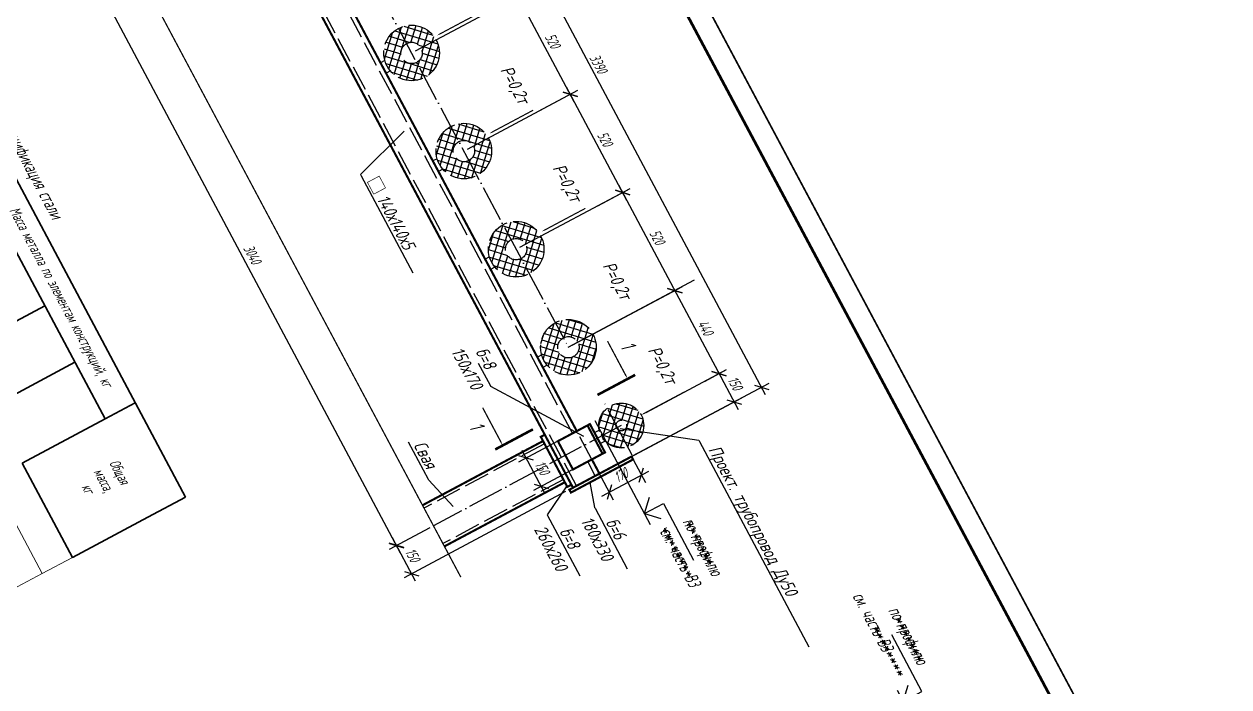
# Model space of a CAD drawing. Extents: x 5370511 to 5386565, y 1010429 to 1053793.
# Drawn here: x 5378601.8 to 5378883.5, y 1041952.3 to 1042107.3 of the extents above; entities that cross this region are included whole.
import ezdxf
from ezdxf import colors
from ezdxf.entities.mleader import LeaderData, LeaderLine
from ezdxf.enums import TextEntityAlignment as Align
from ezdxf.math import Vec2, Vec3

# ---------------------------------------------------------------- set-up
doc = ezdxf.new("R2010")
doc.units = 0
doc.header["$PDMODE"] = 32
doc.header["$PDSIZE"] = 0.3
doc.linetypes.add('ACAD_ISO02W100', pattern=[15, 12, -3])
doc.linetypes.add('ACAD_ISO04W100', pattern=[30, 24, -3, 0, -3])
doc.layers.get('0').update_dxf_attribs({"linetype": 'CONTINUOUS'})
doc.layers.get('DEFPOINTS').update_dxf_attribs({"linetype": 'CONTINUOUS'})
doc.layers.add('Разрезы', color=7, linetype='CONTINUOUS')
doc.layers.add('Строения', color=7, linetype='CONTINUOUS')
doc.styles.add('ГОСТ_НИПИ', font='gost_nipi.shx', dxfattribs={"oblique": 15})
doc.styles.add('ГОСТ_НИПИ_разм', font='gost_nipi.shx', dxfattribs={"width": 0.8, "oblique": 15, "height": 2.5})
doc.linetypes.add('земля', pattern='A,15,[35,ESKDSHAPES.SHX,S=1,R=0,X=0,Y=0],0.1', length=15.1)
doc.linetypes.add('Сварка1', pattern='A,2,[34,ESKDSHAPES.SHX,S=2,R=0,X=0,Y=0],0.1', length=2.1)
doc.linetypes.add('Сварка3', pattern='A,2,[33,ESKDSHAPES.SHX,S=2,R=0,X=0,Y=0],2', length=4)
doc.dimstyles.new('Лист М20', dxfattribs={"dimtxt": 2.5, "dimasz": 2.5, "dimexe": 2, "dimexo": 1, "dimgap": 1, "dimtad": 1, "dimdec": 0, "dimlfac": 20, "dimzin": 0, "dimdsep": 46, "dimtxsty": 'ГОСТ_НИПИ_разм', "dimblk": 'OBLIQUE', "dimcen": 0.09, "dimdle": 2, "dimaunit": 1, "dimadec": 0, "dimazin": 0, "dimtfac": 1, "dimtdec": 0, "dimtofl": 0, "dimtmove": 1, "dimatfit": 3, "dimldrblk": 'NONE', "dimfxl": 1, "dimtolj": 1, "dimtzin": 0, "dimarcsym": 0})

# ---------------------------------------------------------------- blocks, each defined once
blk = doc.blocks.new('*U427')
at = {"lineweight": 50, "const_width": 0.4}
blk.add_lwpolyline([(-420, 297), (0, 297), (0, 0), (-420, 0)], close=True, dxfattribs=at)
at = {"lineweight": 50}
blk.add_lwpolyline([(-400, 5), (-5, 5), (-5, 292), (-400, 292)], close=True, dxfattribs=at)
at = {"style": 'ГОСТ_НИПИ', "oblique": 15}
blk.add_attdef('СКВОЗНАЯ_НУМЕРАЦИЯ', text='', height=3, dxfattribs=at).set_placement((-10, 288.5), align=Align.MIDDLE_CENTER)
at = {"style": 'ГОСТ_НИПИ', "oblique": 15, "width": 0.8}
for tag, p in [('ДАТА_СОГЛ_1', (-406.75, 146)), ('ДАТА_СОГЛ_2', (-401.75, 146)), ('ФАМИЛИЯ_СОГЛ_1', (-406.75, 111)), ('ФАМИЛИЯ_СОГЛ_2', (-401.75, 111)), ('ХАРАКТЕР_РАБОТЫ_СОГЛ_1', (-406.75, 91)), ('ХАРАКТЕР_РАБОТЫ_СОГЛ_2', (-401.75, 91))]:
    blk.add_attdef(tag, p, '', height=3, rotation=90, dxfattribs=at)
at = {"style": 'ГОСТ_НИПИ', "oblique": 15}
for tag, width, p in [('ОБОЗНАЧЕНИЕ_ДОКУМЕНТА', 0.8, (-65, 55)), ('НАИМЕНОВАНИЕ_ПРОЕКТА', 0.8, (-65, 42.5)), ('НАИМЕНОВАНИЕ_ОБЪЕКТА', 0.8, (-90, 27.5)), ('СТАДИЯ', 0.8, (-47.5, 25)), ('ЛИСТ', 0.8, (-32.5, 25)), ('ЛИСТОВ', 0.8, (-15, 25)), ('НАИМЕНОВАНИЕ_ЧЕРТЕЖА', 0.8, (-90, 12.5)), ('ПРЕДПРИЯТИЕ', 0.7, (-30.48, 12.55))]:
    blk.add_attdef(tag, text='', height=3, dxfattribs=dict(at, width=width)).set_placement(p, align=Align.MIDDLE_CENTER)
at = {"style": 'ГОСТ_НИПИ', "oblique": 15, "width": 0.8}
for tag, p in [('ФАМИЛИЯ_5', (-169, 31)), ('ДАТА_1', (-134, 31)), ('ХАРАКТЕР_РАБОТЫ_1', (-189, 26)), ('ФАМИЛИЯ_1', (-169, 26)), ('ДАТА_2', (-134, 26)), ('ХАРАКТЕР_РАБОТЫ_2', (-189, 20.72)), ('ФАМИЛИЯ_2', (-169.15, 20.71)), ('ДАТА_3', (-134, 20.72)), ('ХАРАКТЕР_РАБОТЫ_3', (-189, 16)), ('ФАМИЛИЯ_3', (-169.01, 15.99)), ('ДАТА_4', (-134, 16)), ('ФАМИЛИЯ_6', (-169, 11)), ('ДАТА_5', (-134, 11)), ('ХАРАКТЕР_РАБОТЫ_4', (-189, 6)), ('ФАМИЛИЯ_4', (-169, 6)), ('ДАТА_6', (-134, 6))]:
    blk.add_attdef(tag, p, '', height=3, dxfattribs=at)
blk.add_attdef('РАЗРАБ', text='', height=3, dxfattribs=at).set_placement((-189.18, 32.18), align=Align.MIDDLE_LEFT)
at = {"style": 'ГОСТ_НИПИ', "oblique": 15, "width": 0.8, "flags": 8}
blk.add_attdef('НКОНТР', text='', height=3, dxfattribs=at).set_placement((-189.36, 12.34), align=Align.MIDDLE_LEFT)
at = {"style": 'ГОСТ_НИПИ', "oblique": 15, "width": 0.8}
blk.add_attdef('ФОРМАТ', text='', height=3, dxfattribs=at).set_placement((-38.94, 0.42), align=Align.BOTTOM_CENTER)
blk = doc.blocks.new('*U805')
at = {"lineweight": 30}
for p, q in [((0, 0), (185, 0)), ((160, -8), (160, 0)), ((185, 0), (185, -10)), ((160, -8), (100, -8)), ((130, -30), (130, -8)), ((145, -30), (145, -8)), ((160, -30), (160, -8)), ((185, -10), (185, -30)), ((160, -30), (185, -30)), ((185, -30), (185, -30)), ((185, -30), (185, -30))]:
    blk.add_line(p, q, dxfattribs=at)
at = {"lineweight": 20}
for p, q in [((185, -30), (185, -38)), ((70, -38), (185, -38)), ((185, -38), (185, -46))]:
    blk.add_line(p, q, dxfattribs=at)
at = {"lineweight": 20, "style": 'ГОСТ_НИПИ'}
for s, insert, char_height, width, attachment_point in [('{\\W0.8;Техническая спецификация стали}', (92.5, 2.1), 3, 185, 8), ('{\\W0.8;Масса металла по элементам конструкций, кг}', (130, -4), 2.5, 60, 5), ('{\\W0.8;Общая \\Pмасса,\\Pкг}', (172.5, -15), 2.5, 25, 5)]:
    blk.add_mtext(s, dxfattribs=dict(at, insert=insert, char_height=char_height, width=width, attachment_point=attachment_point))
blk = doc.blocks.new('*U812')
at = {"ltscale": 100}
for p, q in [((0, 0), (-2.83, 2.83)), ((0, 0), (0, 5)), ((0, 0), (2.83, 2.83)), ((-3, 0), (10.08, 0))]:
    blk.add_line(p, q, dxfattribs=at)
at = {"color": 1, "ltscale": 0.35, "insert": (-6.76, 9.9), "char_height": 3, "attachment_point": 3, "style": 'ГОСТ_НИПИ', "bg_fill": 3, "box_fill_scale": 1.5, "bg_fill_color": 256, "bg_fill_transparency": 0}
blk.add_mtext_dynamic_manual_height_columns('{\\C255;\\c16777215;*******}', width=12.6457, gutter_width=12.5, heights=[0], dxfattribs=at)
at = {"color": 1, "ltscale": 0.35, "insert": (-5.74, 4.26), "char_height": 3, "attachment_point": 3, "style": 'ГОСТ_НИПИ'}
blk.add_mtext_dynamic_manual_height_columns('{\\C255;\\c16777215;********}', width=16.2559, gutter_width=12.5, heights=[3.52], dxfattribs=at)
at = {"ltscale": 100}
blk.add_line((0, 5), (-15, 5), dxfattribs=at)
at = {"style": 'ГОСТ_НИПИ', "oblique": 15, "width": 0.8}
blk.add_attdef('УРОВЕНЬ', text='', height=3, dxfattribs=at).set_placement((-13.17, 7.98, -1), align=Align.MIDDLE)
blk.add_attdef('СУФФИКС', (-5.83, 1.08), '', height=3, dxfattribs=at)
blk = doc.blocks.new('_None')
blk = doc.blocks.new('_Oblique')
at = {"color": 0, "linetype": 'ByBlock', "lineweight": -2}
blk.add_line((-0.5, -0.5), (0.5, 0.5), dxfattribs=at)
blk = doc.blocks.new('*D1046')
at = {"color": 0, "lineweight": -2, "transparency": 16777216}
for p, q in [((5378730.44, 1042089.14), (5378716.34, 1042115.62)), ((5378693.27, 1042101.06), (5378719.04, 1042114.79)), ((5378705.5, 1042078.12), (5378731.27, 1042091.85))]:
    blk.add_line(p, q, dxfattribs=at)
at = {"layer": 'DEFPOINTS', "color": 0, "lineweight": 15, "transparency": 16777216}
for p in [(5378717.28, 1042113.85), (5378692.39, 1042100.59), (5378704.62, 1042077.65)]:
    blk.add_point(p, dxfattribs=at)
at = {"color": 0, "lineweight": -2, "transparency": 16777216, "xscale": 2.5, "yscale": 2.5, "zscale": 2.5}
for p, rotation in [((5378717.28, 1042113.85), 118.0491553158292), ((5378729.5, 1042090.91), 298.0491553158291)]:
    blk.add_blockref('_Oblique', p, dxfattribs=dict(at, rotation=rotation))
at = {"color": 0, "transparency": 16777216, "insert": (5378725.37, 1042103.44), "char_height": 2.5, "attachment_point": 5, "rotation": 298.0492, "style": 'ГОСТ_НИПИ_разм'}
blk.add_mtext('\\A1;520', dxfattribs=at)
blk = doc.blocks.new('*D1047')
at = {"color": 0, "lineweight": -2, "transparency": 16777216}
for p, q in [((5378661.87, 1042154.6), (5378696.31, 1042172.95)), ((5378775.19, 1042020.64), (5378693.6, 1042173.77)), ((5378738.09, 1042003.13), (5378776.02, 1042023.34))]:
    blk.add_line(p, q, dxfattribs=at)
at = {"layer": 'DEFPOINTS', "color": 0, "lineweight": 15, "transparency": 16777216}
for p in [(5378694.54, 1042172.01), (5378660.98, 1042154.13), (5378737.2, 1042002.66)]:
    blk.add_point(p, dxfattribs=at)
at = {"color": 0, "lineweight": -2, "transparency": 16777216, "xscale": 2.5, "yscale": 2.5, "zscale": 2.5}
for p, rotation in [((5378694.54, 1042172.01), 118.0491553158292), ((5378774.25, 1042022.4), 298.0491553158291)]:
    blk.add_blockref('_Oblique', p, dxfattribs=dict(at, rotation=rotation))
at = {"color": 0, "transparency": 16777216, "insert": (5378736.05, 1042098.09), "char_height": 2.5, "attachment_point": 5, "rotation": 298.0492, "style": 'ГОСТ_НИПИ_разм'}
blk.add_mtext('\\A1;3390', dxfattribs=at)
blk = doc.blocks.new('*D1050')
at = {"color": 0, "lineweight": -2, "transparency": 16777216}
for p, q in [((5378625.17, 1042123.63), (5378615.65, 1042118.56)), ((5378689.82, 1041983.59), (5378616.47, 1042121.26)), ((5378696.64, 1041989.49), (5378687.12, 1041984.42))]:
    blk.add_line(p, q, dxfattribs=at)
at = {"layer": 'DEFPOINTS', "color": 0, "lineweight": 15, "transparency": 16777216}
for p in [(5378626.05, 1042124.1), (5378617.41, 1042119.5), (5378697.52, 1041989.96)]:
    blk.add_point(p, dxfattribs=at)
at = {"color": 0, "lineweight": -2, "transparency": 16777216, "xscale": 2.5, "yscale": 2.5, "zscale": 2.5}
for p, rotation in [((5378617.41, 1042119.5), 118.0491553158292), ((5378688.88, 1041985.36), 298.0491553158291)]:
    blk.add_blockref('_Oblique', p, dxfattribs=dict(at, rotation=rotation))
at = {"color": 0, "transparency": 16777216, "insert": (5378655.13, 1042053.48), "char_height": 2.5, "attachment_point": 5, "rotation": 298.0492, "style": 'ГОСТ_НИПИ_разм'}
blk.add_mtext('\\A1;3040', dxfattribs=at)
blk = doc.blocks.new('*D1051')
at = {"color": 0, "lineweight": -2, "transparency": 16777216}
for p, q in [((5378722.08, 1042086.95), (5378731.27, 1042091.85)), ((5378728.56, 1042092.67), (5378742.67, 1042066.19)), ((5378717.73, 1042055.17), (5378743.49, 1042068.9))]:
    blk.add_line(p, q, dxfattribs=at)
at = {"layer": 'DEFPOINTS', "color": 0, "lineweight": 15, "transparency": 16777216}
for p in [(5378721.19, 1042086.48), (5378741.73, 1042067.96), (5378716.84, 1042054.7)]:
    blk.add_point(p, dxfattribs=at)
at = {"color": 0, "lineweight": -2, "transparency": 16777216, "xscale": 2.5, "yscale": 2.5, "zscale": 2.5}
for p, rotation in [((5378729.5, 1042090.91), 118.0491553158292), ((5378741.73, 1042067.96), 298.0491553158291)]:
    blk.add_blockref('_Oblique', p, dxfattribs=dict(at, rotation=rotation))
at = {"color": 0, "transparency": 16777216, "insert": (5378737.6, 1042080.49), "char_height": 2.5, "attachment_point": 5, "rotation": 298.0492, "style": 'ГОСТ_НИПИ_разм'}
blk.add_mtext('\\A1;520', dxfattribs=at)
blk = doc.blocks.new('*D1053')
at = {"color": 0, "lineweight": -2, "transparency": 16777216}
for p, q in [((5378728.41, 1041997.98), (5378690.63, 1041977.85)), ((5378696.62, 1041989.54), (5378687.11, 1041984.47)), ((5378693.34, 1041977.02), (5378687.93, 1041987.17))]:
    blk.add_line(p, q, dxfattribs=at)
at = {"layer": 'DEFPOINTS', "color": 0, "lineweight": 15, "transparency": 16777216}
for p in [(5378729.29, 1041998.45), (5378697.5, 1041990.01), (5378688.87, 1041985.41)]:
    blk.add_point(p, dxfattribs=at)
at = {"color": 0, "lineweight": -2, "transparency": 16777216, "xscale": 2.5, "yscale": 2.5, "zscale": 2.5}
for p, rotation in [((5378688.87, 1041985.41), 118.0491553158292), ((5378692.4, 1041978.79), 298.0491553158291)]:
    blk.add_blockref('_Oblique', p, dxfattribs=dict(at, rotation=rotation))
at = {"color": 0, "transparency": 16777216, "insert": (5378692.62, 1041983.16), "char_height": 2.5, "attachment_point": 5, "rotation": 298.0492, "style": 'ГОСТ_НИПИ_разм'}
blk.add_mtext('\\A1;150', dxfattribs=at)
blk = doc.blocks.new('*D1055')
at = {"color": 0, "lineweight": -2, "transparency": 16777216}
for p, q in [((5378729.95, 1042032.22), (5378755.72, 1042045.95)), ((5378753.01, 1042046.78), (5378765.24, 1042023.83)), ((5378747.25, 1042016.51), (5378766.06, 1042026.54))]:
    blk.add_line(p, q, dxfattribs=at)
at = {"layer": 'DEFPOINTS', "color": 0, "lineweight": 15, "transparency": 16777216}
for p in [(5378729.07, 1042031.75), (5378764.3, 1042025.6), (5378746.37, 1042016.04)]:
    blk.add_point(p, dxfattribs=at)
at = {"color": 0, "lineweight": -2, "transparency": 16777216, "xscale": 2.5, "yscale": 2.5, "zscale": 2.5}
for p, rotation in [((5378753.95, 1042045.01), 118.0491553158292), ((5378764.3, 1042025.6), 298.0491553158291)]:
    blk.add_blockref('_Oblique', p, dxfattribs=dict(at, rotation=rotation))
at = {"color": 0, "transparency": 16777216, "insert": (5378761.11, 1042036.36), "char_height": 2.5, "attachment_point": 5, "rotation": 298.0492, "style": 'ГОСТ_НИПИ_разм'}
blk.add_mtext('\\A1;440', dxfattribs=at)
blk = doc.blocks.new('*D1056')
at = {"color": 0, "lineweight": -2, "transparency": 16777216}
for p, q in [((5378761.01, 1042023.84), (5378766.06, 1042026.54)), ((5378763.36, 1042027.36), (5378768.77, 1042017.21)), ((5378739.79, 1042004.04), (5378769.59, 1042019.92))]:
    blk.add_line(p, q, dxfattribs=at)
at = {"layer": 'DEFPOINTS', "color": 0, "lineweight": 15, "transparency": 16777216}
for p in [(5378760.13, 1042023.37), (5378767.83, 1042018.98), (5378738.9, 1042003.57)]:
    blk.add_point(p, dxfattribs=at)
at = {"color": 0, "lineweight": -2, "transparency": 16777216, "xscale": 2.5, "yscale": 2.5, "zscale": 2.5}
for p, rotation in [((5378764.3, 1042025.6), 118.0491553158292), ((5378767.83, 1042018.98), 298.0491553158291)]:
    blk.add_blockref('_Oblique', p, dxfattribs=dict(at, rotation=rotation))
at = {"color": 0, "transparency": 16777216, "insert": (5378768.05, 1042023.35), "char_height": 2.5, "attachment_point": 5, "rotation": 298.0492, "style": 'ГОСТ_НИПИ_разм'}
blk.add_mtext('\\A1;150', dxfattribs=at)
blk = doc.blocks.new('*D1057')
at = {"color": 0, "lineweight": -2, "transparency": 16777216}
for p, q in [((5378735.91, 1042064.86), (5378743.49, 1042068.9)), ((5378740.79, 1042069.72), (5378754.89, 1042043.25)), ((5378729.95, 1042032.22), (5378755.72, 1042045.95))]:
    blk.add_line(p, q, dxfattribs=at)
at = {"layer": 'DEFPOINTS', "color": 0, "lineweight": 15, "transparency": 16777216}
for p in [(5378735.03, 1042064.39), (5378753.95, 1042045.01), (5378729.07, 1042031.75)]:
    blk.add_point(p, dxfattribs=at)
at = {"color": 0, "lineweight": -2, "transparency": 16777216, "xscale": 2.5, "yscale": 2.5, "zscale": 2.5}
for p, rotation in [((5378741.73, 1042067.96), 118.0491553158292), ((5378753.95, 1042045.01), 298.0491553158291)]:
    blk.add_blockref('_Oblique', p, dxfattribs=dict(at, rotation=rotation))
at = {"color": 0, "transparency": 16777216, "insert": (5378749.83, 1042057.54), "char_height": 2.5, "attachment_point": 5, "rotation": 298.0492, "style": 'ГОСТ_НИПИ_разм'}
blk.add_mtext('\\A1;520', dxfattribs=at)
blk = doc.blocks.new('*U1012')
at = {"ltscale": 100}
for p, q in [((0, 0), (-2.83, 2.83)), ((0, 0), (0, 5)), ((0, 0), (2.83, 2.83)), ((-3, 0), (24.52, 0))]:
    blk.add_line(p, q, dxfattribs=at)
at = {"color": 1, "ltscale": 0.35, "insert": (-6.76, 9.9), "char_height": 3, "attachment_point": 3, "style": 'ГОСТ_НИПИ', "bg_fill": 3, "box_fill_scale": 1.5, "bg_fill_color": 256, "bg_fill_transparency": 0}
blk.add_mtext_dynamic_manual_height_columns('{\\C255;\\c16777215;*******}', width=12.6457, gutter_width=12.5, heights=[0], dxfattribs=at)
at = {"color": 1, "ltscale": 0.35, "insert": (-5.29, 4.26), "char_height": 3, "attachment_point": 3, "style": 'ГОСТ_НИПИ'}
blk.add_mtext_dynamic_manual_height_columns('{\\C255;\\c16777215;********}', width=16.2559, gutter_width=12.5, heights=[3.52], dxfattribs=at)
at = {"ltscale": 100}
blk.add_line((0, 5), (-15, 5), dxfattribs=at)
at = {"style": 'ГОСТ_НИПИ', "oblique": 15, "width": 0.8}
blk.add_attdef('УРОВЕНЬ', text='', height=3, dxfattribs=at).set_placement((-13.17, 7.98, -1), align=Align.MIDDLE)
blk.add_attdef('СУФФИКС', (-5.37, 1.08), '', height=3, dxfattribs=at)
blk = doc.blocks.new('*D1058')
at = {"color": 0, "lineweight": -2, "transparency": 16777216}
for p, q in [((5378733.27, 1042013.34), (5378717.41, 1042004.89)), ((5378723.65, 1041997.45), (5378718.24, 1042007.6)), ((5378736.8, 1042006.72), (5378720.94, 1041998.27))]:
    blk.add_line(p, q, dxfattribs=at)
at = {"layer": 'DEFPOINTS', "color": 0, "lineweight": 15, "transparency": 16777216}
for p in [(5378734.15, 1042013.81), (5378719.18, 1042005.83), (5378737.68, 1042007.19)]:
    blk.add_point(p, dxfattribs=at)
at = {"color": 0, "lineweight": -2, "transparency": 16777216, "xscale": 2.5, "yscale": 2.5, "zscale": 2.5}
for p, rotation in [((5378719.18, 1042005.83), 118.0491553158292), ((5378722.71, 1041999.21), 298.0491553158291)]:
    blk.add_blockref('_Oblique', p, dxfattribs=dict(at, rotation=rotation))
at = {"color": 0, "transparency": 16777216, "insert": (5378722.93, 1042003.58), "char_height": 2.5, "attachment_point": 5, "rotation": 298.0492, "style": 'ГОСТ_НИПИ_разм'}
blk.add_mtext('\\A1;150', dxfattribs=at)
blk = doc.blocks.new('*D1059')
at = {"color": 0, "lineweight": -2, "transparency": 16777216}
for p, q in [((5378735.9, 1042002.99), (5378739.57, 1041996.1)), ((5378736.86, 1041996.93), (5378747.89, 1042002.8)), ((5378744.29, 1042005.31), (5378747.07, 1042000.1))]:
    blk.add_line(p, q, dxfattribs=at)
at = {"layer": 'DEFPOINTS', "color": 0, "lineweight": 15, "transparency": 16777216}
for p in [(5378743.82, 1042006.19), (5378735.43, 1042003.87), (5378746.13, 1042001.86)]:
    blk.add_point(p, dxfattribs=at)
at = {"color": 0, "lineweight": -2, "transparency": 16777216, "xscale": 2.5, "yscale": 2.5, "zscale": 2.5}
for p, rotation in [((5378746.13, 1042001.86), 28.049155304055), ((5378738.63, 1041997.87), 208.049155304055)]:
    blk.add_blockref('_Oblique', p, dxfattribs=dict(at, rotation=rotation))
at = {"color": 0, "transparency": 16777216, "insert": (5378741.32, 1042001.85), "char_height": 2.5, "attachment_point": 5, "rotation": 28.0492, "style": 'ГОСТ_НИПИ_разм'}
blk.add_mtext('\\A1;170', dxfattribs=at)

msp = doc.modelspace()

# ---------------------------------------------------------------- hatches: boundary and pattern name
h = msp.add_hatch()
h.set_pattern_fill('ANSI37', color=253, scale=0.5, angle=-61.95084)
h.set_pattern_definition([(343.049155, (5380504.8521, 1044244.0528), (0.4628375, 1.5185314), []), (73.049155, (5380504.8521, 1044244.0528), (-1.5185314, 0.4628375), [])])
h.paths.add_polyline_path([(5378695.456, 1042094.842, -1), (5378689.343, 1042106.315, -1)])
h.paths.add_polyline_path([(5378691.224, 1042102.784, 1), (5378693.575, 1042098.372, 1)], flags=16)
h = msp.add_hatch()
h.set_pattern_fill('ANSI37', color=253, scale=0.5, angle=-61.95084)
h.set_pattern_definition([(343.049155, (5380492.6262, 1044266.999), (0.4628375, 1.5185314), []), (73.049155, (5380492.6262, 1044266.999), (-1.5185314, 0.4628375), [])])
h.paths.add_polyline_path([(5378707.682, 1042071.895, -1), (5378701.569, 1042083.369, -1)])
h.paths.add_polyline_path([(5378703.45, 1042079.838, 1), (5378705.801, 1042075.426, 1)], flags=16)
h = msp.add_hatch()
h.set_pattern_fill('ANSI37', color=253, scale=0.5, angle=-61.95084)
h.set_pattern_definition([(343.049155, (5380480.4002, 1044289.9451), (0.4628375, 1.5185314), []), (73.049155, (5380480.4002, 1044289.9451), (-1.5185314, 0.4628375), [])])
h.paths.add_polyline_path([(5378719.908, 1042048.949, -1), (5378713.795, 1042060.422, -1)])
h.paths.add_polyline_path([(5378715.676, 1042056.892, 1), (5378718.027, 1042052.479, 1)], flags=16)
h = msp.add_hatch()
h.set_pattern_fill('ANSI37', color=253, scale=0.5, angle=-61.95084)
h.set_pattern_definition([(343.049155, (5380468.1743, 1044312.8913), (0.4628375, 1.5185314), []), (73.049155, (5380468.1743, 1044312.8913), (-1.5185314, 0.4628375), [])])
h.paths.add_polyline_path([(5378732.134, 1042026.003, -1), (5378726.021, 1042037.476, -1)])
h.paths.add_polyline_path([(5378727.902, 1042033.946, 1), (5378730.253, 1042029.533, 1)], flags=16)
h = msp.add_hatch()
h.set_pattern_fill('ANSI37', color=253, scale=0.5, angle=-61.95084)
h.set_pattern_definition([(343.049155, (5380588.1508, 1044223.5472), (0.4628375, 1.5185314), []), (73.049155, (5380588.1508, 1044223.5472), (-1.5185314, 0.4628375), [])])
h.paths.add_polyline_path([(5378746.072, 1042015.913), (5378742.542, 1042014.032, 0.4142136), (5378740.851, 1042014.548, 0.4142136), (5378740.336, 1042012.857), (5378736.806, 1042010.976, -0.4142136), (5378738.97, 1042018.078, -0.4142136)])
h.paths.add_polyline_path([(5378746.072, 1042015.913, -0.2110329), (5378746.384, 1042011.682), (5378742.051, 1042012.354, 0.4077636), (5378742.542, 1042014.032)])
h.paths.add_polyline_path([(5378746.384, 1042011.682, -0.1868478), (5378743.908, 1042008.811, -0.4142136), (5378736.806, 1042010.976), (5378740.336, 1042012.857, 0.4206931), (5378742.051, 1042012.354)])

# ---------------------------------------------------------------- linework, layer by layer
at = {"linetype": 'ACAD_ISO04W100', "ltscale": 0.35}
for p, q in [((5378664.285, 1042153.27), (5378729.07, 1042031.754)), ((5378741.439, 1042013.444), (5378697.501, 1041990.006))]:
    msp.add_line(p, q, dxfattribs=at)
at = {"color": 6, "linetype": 'ACAD_ISO04W100', "ltscale": 0.5}
msp.add_line((5378743.981, 1042006.547), (5378737.407, 1042018.886), dxfattribs=at)
at = {"linetype": 'ACAD_ISO02W100', "ltscale": 0.5}
for p, q in [((5378723.483, 1042009.167), (5378695.438, 1041994.209)), ((5378727.883, 1042000.843), (5378699.548, 1041985.761))]:
    msp.add_line(p, q, dxfattribs=at)
at = {"ltscale": 0.5}
msp.add_line((5378736.322, 1042002.193), (5378736.305, 1042002.225), dxfattribs=at)
at = {"linetype": 'ACAD_ISO02W100', "ltscale": 0.5}
for points in [[(5378730.056, 1042011.628), (5378655.67, 1042151.24)], [(5378730.965, 1041999.339), (5378651.277, 1042148.899)], [(5378737.681, 1042007.193), (5378734.154, 1042013.812)], [(5378735.34, 1042001.711), (5378733.583, 1042005.009)], [(5378736.305, 1042002.225), (5378736.305, 1042002.225)]]:
    msp.add_lwpolyline(points, dxfattribs=at)
at = {"linetype": 'земля', "const_width": 0.3}
msp.add_lwpolyline([(5378703.907, 1041977.983), (5378618.384, 1042138.496)], dxfattribs=at)
at = {"ltscale": 0.35}
for points in [[(5378698.366, 1042104.695, 0, 2.256, 0), (5378703.803, 1042107.592, 0.275, 0.275, 0), (5378708.586, 1042110.14, 0.275, 0.275, 0)], [(5378710.592, 1042081.749, 0, 2.256, 0), (5378716.029, 1042084.646, 0.275, 0.275, 0), (5378720.812, 1042087.194, 0.275, 0.275, 0)], [(5378722.818, 1042058.803, 0, 2.256, 0), (5378728.255, 1042061.7, 0.275, 0.275, 0), (5378733.038, 1042064.248, 0.275, 0.275, 0)], [(5378733.051, 1042033.875, 0, 2.256, 0), (5378738.488, 1042036.772, 0.275, 0.275, 0), (5378743.271, 1042039.321, 0.275, 0.275, 0)], [(5378746.072, 1042015.913, 0, 2.256, 0), (5378751.509, 1042018.81, 0.275, 0.275, 0), (5378756.292, 1042021.358, 0.275, 0.275, 0)]]:
    msp.add_lwpolyline(points, format="xyseb", dxfattribs=at)
at = {"color": 253}
for points in [[(5378686.144, 1042098.811), (5378685.131, 1042098.271)], [(5378687.444, 1042096.372), (5378686.43, 1042095.832)], [(5378698.37, 1042075.865), (5378697.357, 1042075.325)], [(5378699.67, 1042073.426), (5378698.656, 1042072.886)], [(5378710.596, 1042052.919), (5378709.583, 1042052.379)], [(5378711.896, 1042050.48), (5378710.882, 1042049.94)], [(5378722.822, 1042029.973), (5378721.809, 1042029.433)], [(5378724.122, 1042027.533), (5378723.108, 1042026.993)]]:
    msp.add_lwpolyline(points, dxfattribs=at)
at = {"color": 0}
for points in [[(5378742.915, 1042024.355, 0, 1.5, 0), (5378740.564, 1042028.767, 0.3, 0.3, 0), (5378738.213, 1042033.18, 0, 0, 0)], [(5378713.711, 1042008.795, 0, 1.5, 0), (5378711.36, 1042013.208, 0.3, 0.3, 0), (5378709.009, 1042017.62, 0, 0, 0)]]:
    msp.add_lwpolyline(points, format="xyseb", dxfattribs=at)
at = {"color": 0, "const_width": 0.6}
msp.add_lwpolyline([(5378711.946, 1042007.854), (5378720.772, 1042012.557)], dxfattribs=at)
at = {"linetype": 'Сварка3', "ltscale": 0.4}
for points in [[(5378723.527, 1042011.298), (5378729.755, 1041999.609)], [(5378728.231, 1042000.188), (5378723.137, 1042009.824)]]:
    msp.add_lwpolyline(points, dxfattribs=at)
at = {"linetype": 'Сварка1', "ltscale": 0.5}
for points in [[(5378737.05, 1042006.857), (5378733.523, 1042013.476)], [(5378730.127, 1041998.934), (5378736.305, 1042002.225)]]:
    msp.add_lwpolyline(points, dxfattribs=at)
at = {"color": 253, "linetype": 'ACAD_ISO02W100', "ltscale": 0.5}
for points in [[(5378736.304, 1042012.353), (5378735.235, 1042011.783)], [(5378737.669, 1042009.791), (5378736.6, 1042009.222)]]:
    msp.add_lwpolyline(points, dxfattribs=at)
for centre, radius in [((5378692.392, 1042100.593), 6.5), ((5378692.392, 1042100.593), 2.5), ((5378704.618, 1042077.646), 6.5), ((5378704.618, 1042077.646), 2.5), ((5378716.844, 1042054.7), 6.5), ((5378716.844, 1042054.7), 2.5), ((5378729.07, 1042031.754), 6.5), ((5378729.07, 1042031.754), 2.5), ((5378741.439, 1042013.444), 5.25), ((5378741.439, 1042013.444), 1.25)]:
    msp.add_circle(centre, radius, dxfattribs=at)
at = {"layer": 'Строения', "const_width": 0.5}
for points in [[(5378736.322, 1042002.193), (5378736.322, 1042002.193), (5378730.144, 1041998.902), (5378650.457, 1042148.462), (5378656.635, 1042151.754), (5378731.021, 1042012.143)], [(5378729.713, 1041999.586), (5378728.802, 1041999.101), (5378722.616, 1042010.812), (5378723.527, 1042011.298)], [(5378733.523, 1042013.476), (5378726.599, 1042009.786), (5378730.125, 1042003.167), (5378737.05, 1042006.857)], [(5378723.137, 1042009.824), (5378695.082, 1041994.876)], [(5378734.548, 1042005.523), (5378736.305, 1042002.225)], [(5378728.229, 1042000.186), (5378700.071, 1041985.183)]]:
    msp.add_lwpolyline(points, dxfattribs=at)
for points in [[(5378737.05, 1042006.857), (5378737.623, 1042007.162), (5378734.097, 1042013.781), (5378733.523, 1042013.476)], [(5378729.295, 1041998.449), (5378729.657, 1041997.769), (5378744.186, 1042005.51), (5378743.824, 1042006.19)]]:
    msp.add_lwpolyline(points, close=True, dxfattribs=at)

# ---------------------------------------------------------------- block references
at = {"rotation": 298.0491553101125}
for name, p in [('*U427', (5378621.14, 1041743.277)), ('*U805', (5378552.551, 1042159.966))]:
    msp.add_blockref(name, p, dxfattribs=at)

# ---------------------------------------------------------------- texts
at = {"layer": 'Разрезы', "style": 'ГОСТ_НИПИ', "oblique": 14.99998, "width": 0.8}
msp.add_text('1', height=3.5, rotation=298.04916, dxfattribs=at).set_placement((5378706.007, 1042012.621), align=Align.CENTER)

# ---------------------------------------------------------------- dimensions: what is measured, and where the dimension line sits
dim = msp.add_linear_dim(base=(5378694.542, 1042172.008), p1=(5378737.205, 1042002.663), p2=(5378660.983, 1042154.128), angle=118.04916, dimstyle='Лист М20')
dim.commit()
dim.dimension.update_dxf_attribs({"geometry": '*D1047', "text_midpoint": (5378734.062, 1042097.027), "dimtype": 160})
for base, p1, p2, picture, middle in [((5378617.411, 1042119.497), (5378697.525, 1041989.962), (5378626.054, 1042124.102), '*D1050', (5378655.132, 1042053.485)), ((5378717.276, 1042113.851), (5378704.618, 1042077.646), (5378692.392, 1042100.593), '*D1046', (5378725.375, 1042103.436)), ((5378767.825, 1042018.978), (5378760.128, 1042023.374), (5378738.903, 1042003.568), '*D1056', (5378768.048, 1042023.346)), ((5378688.871, 1041985.408), (5378729.295, 1041998.449), (5378697.501, 1041990.006), '*D1053', (5378692.62, 1041983.157))]:
    dim = msp.add_linear_dim(base=base, p1=p1, p2=p2, angle=118.04916, dimstyle='Лист М20')
    dim.commit()
    dim.dimension.update_dxf_attribs({"geometry": picture, "text_midpoint": middle})

# ---------------------------------------------------------------- leaders
ml = msp.add_multileader_mtext('Standard')
ml.set_content('{\\f@Batang|b0|i0|c204|p18;\\Q0;□\\fMS Shell Dlg 2|b0|i0|c204|p0;\\H0.70833x;\\Q15; \\Fgost_ful|c204;\\H1.4118x;140х140х5}', color=256, style='ГОСТ_НИПИ')
ml.set_leader_properties()
ml.set_arrow_properties(name='NONE')
ml.build(insert=Vec2(0, 0))
ml.multileader.update_dxf_attribs({"text_left_attachment_type": 6, "text_right_attachment_type": 6, "dogleg_length": 0.36})
ctx = ml.context
ctx.base_point, ctx.char_height, ctx.landing_gap_size, ctx.plane_origin, ctx.plane_x_axis, ctx.plane_y_axis = Vec3(5378680.576, 1042071.857), 3, 0.5, Vec3(5378705.65, 1041971.601), Vec3(0.4702289, -0.8825445), Vec3(0.8825445, 0.4702289)
ctx.left_attachment, ctx.right_attachment, ctx.text_align_type = 6, 6, 1
notes = []
notes.append((ctx, [(1, (1, 1, 0), (5378680.407, 1042072.174), (0.4702289, -0.8825445), 0.36, [(0, [(5378690.657, 1042082.301)], 0, [])])]))
ctx.mtext.insert, ctx.mtext.text_direction, ctx.mtext.rotation, ctx.mtext.width, ctx.mtext.alignment, ctx.mtext.flow_direction = Vec3(5378688.891, 1042063.906), Vec3(0.4702289, -0.8825445), 5.2019391, 34.35956, 2, 5
ml = msp.add_multileader_mtext('Standard')
ml.set_content('б=8\\P150х170', color=256, style='ГОСТ_НИПИ')
ml.set_leader_properties()
ml.set_arrow_properties(name='NONE')
ml.build(insert=Vec2(0, 0))
ml.multileader.update_dxf_attribs({"text_left_attachment_type": 6, "text_right_attachment_type": 6, "dogleg_length": 0.2, "arrow_head_size": 0.2})
ctx = ml.context
ctx.base_point, ctx.char_height, ctx.arrow_head_size, ctx.landing_gap_size, ctx.plane_origin, ctx.plane_x_axis, ctx.plane_y_axis = Vec3(5378703.597, 1042036.326), 3, 0.2, 0.2, Vec3(5378727.083, 1042010.114), Vec3(0.4702289, -0.8825445), Vec3(0.8825445, 0.4702289)
ctx.left_attachment, ctx.right_attachment, ctx.text_align_type = 6, 6, 1
notes.append((ctx, [(0, (1, 1, 0), (5378710.911, 1042022.598), (-0.4702289, 0.8825445), 0.2, [(0, [(5378732.706, 1042010.892)], 0, [])])]))
ctx.mtext.insert, ctx.mtext.text_direction, ctx.mtext.rotation, ctx.mtext.width, ctx.mtext.alignment, ctx.mtext.flow_direction = Vec3(5378711.082, 1042029.934), Vec3(0.4702289, -0.8825445), 5.2019391, 5.60319, 2, 5
ml = msp.add_multileader_mtext('Standard')
ml.set_content('Свая', color=256, style='ГОСТ_НИПИ')
ml.set_leader_properties()
ml.set_arrow_properties(name='NONE')
ml.build(insert=Vec2(0, 0))
ml.multileader.update_dxf_attribs({"text_left_attachment_type": 6, "text_right_attachment_type": 6, "dogleg_length": 0.2, "arrow_head_size": 0.2})
ctx = ml.context
ctx.base_point, ctx.char_height, ctx.arrow_head_size, ctx.landing_gap_size, ctx.plane_origin, ctx.plane_x_axis, ctx.plane_y_axis = Vec3(5378692.142, 1042008.748), 3, 0.2, 0.2, Vec3(5378598.942, 1042034.167), Vec3(0.4702289, -0.8825445), Vec3(0.8825445, 0.4702289)
ctx.left_attachment, ctx.right_attachment = 6, 6
notes.append((ctx, [(1, (1, 1, 0), (5378696.442, 1042000.677), (-0.4702289, 0.8825445), 0.2, [(0, [(5378702.138, 1041994.477)], 0, [])])]))
ctx.mtext.insert, ctx.mtext.text_direction, ctx.mtext.rotation, ctx.mtext.flow_direction = Vec3(5378695.413, 1042010.264), Vec3(0.4702289, -0.8825445), 5.2019391, 5
ml = msp.add_multileader_mtext('Standard')
ml.set_content('б=6\\P180х330', color=256, style='ГОСТ_НИПИ')
ml.set_leader_properties()
ml.set_arrow_properties(name='NONE')
ml.build(insert=Vec2(0, 0))
ml.multileader.update_dxf_attribs({"text_left_attachment_type": 6, "text_right_attachment_type": 6, "dogleg_length": 0.2, "arrow_head_size": 0.2})
ctx = ml.context
ctx.base_point, ctx.char_height, ctx.arrow_head_size, ctx.landing_gap_size, ctx.plane_origin, ctx.plane_x_axis, ctx.plane_y_axis = Vec3(5378735.288, 1041994.101), 3, 0.2, 0.2, Vec3(5378762.999, 1041974.703), Vec3(0.4702289, -0.8825445), Vec3(0.8825445, 0.4702289)
ctx.left_attachment, ctx.right_attachment, ctx.text_align_type = 6, 6, 1
notes.append((ctx, [(0, (1, 1, 0), (5378735.194, 1041994.278), (0.4702289, -0.8825445), 0.2, [(0, [(5378734.053, 1042000.112)], 0, [])])]))
ctx.mtext.insert, ctx.mtext.text_direction, ctx.mtext.rotation, ctx.mtext.alignment, ctx.mtext.flow_direction = Vec3(5378741.516, 1041990.07), Vec3(0.4702289, -0.8825445), 5.2019391, 2, 5
ml = msp.add_multileader_mtext('Standard')
ml.set_content('б=8\\P260х260', color=256, style='ГОСТ_НИПИ')
ml.set_leader_properties()
ml.set_arrow_properties(name='NONE')
ml.build(insert=Vec2(0, 0))
ml.multileader.update_dxf_attribs({"text_left_attachment_type": 6, "text_right_attachment_type": 6, "dogleg_length": 0.2, "arrow_head_size": 0.2})
ctx = ml.context
ctx.base_point, ctx.char_height, ctx.arrow_head_size, ctx.landing_gap_size, ctx.plane_origin, ctx.plane_x_axis, ctx.plane_y_axis = Vec3(5378724.212, 1041992.404), 3, 0.2, 0.2, Vec3(5378735.71, 1042027.826), Vec3(0.4702289, -0.8825445), Vec3(0.8825445, 0.4702289)
ctx.left_attachment, ctx.right_attachment, ctx.text_align_type = 6, 6, 1
notes.append((ctx, [(0, (1, 1, 0), (5378724.118, 1041992.58), (0.4702289, -0.8825445), 0.2, [(0, [(5378728.693, 1041999.367)], 0, [])])]))
ctx.mtext.insert, ctx.mtext.text_direction, ctx.mtext.rotation, ctx.mtext.alignment, ctx.mtext.flow_direction = Vec3(5378730.703, 1041987.877), Vec3(0.4702289, -0.8825445), 5.2019391, 2, 5
for ctx, leaders in notes:
    for number, flags, end, landing, length, lines in leaders:
        leader = LeaderData()
        leader.index, (leader.has_last_leader_line, leader.has_dogleg_vector, leader.attachment_direction) = number, flags
        leader.last_leader_point, leader.dogleg_vector, leader.dogleg_length = Vec3(end), Vec3(landing), length
        for number, points, colour, breaks in lines:
            line = LeaderLine()
            line.index, line.vertices, line.color, line.breaks = number, Vec3.list(points), colors.encode_raw_color(colour), breaks
            leader.lines.append(line)
        ctx.leaders.append(leader)

# ---------------------------------------------------------------- next in the draw order: block references
at = {"linetype": 'ACAD_ISO02W100'}
ref = msp.add_blockref('*U812', (5378807.335, 1041948.879), dxfattribs=dict(at, rotation=298.0491553101125))
ref.add_attrib('УРОВЕНЬ', 'по профилю', dxfattribs={"height": 3, "rotation": 298.04916, "style": 'ГОСТ_НИПИ', "oblique": 15, "width": 0.8}).set_placement((5378808.189, 1041964.251, -1), align=Align.MIDDLE)
ref.add_attrib('СУФФИКС', 'см. часть ВЗ', (5378795.425, 1041973.534), dxfattribs={"height": 3, "rotation": 298.04916, "style": 'ГОСТ_НИПИ', "oblique": 15, "width": 0.8})

# ---------------------------------------------------------------- next in the draw order: texts
at = {"ltscale": 0.35, "insert": (5378720.144, 1042089.719), "char_height": 3, "width": 11.69982, "attachment_point": 3, "rotation": 298.04916, "style": 'ГОСТ_НИПИ', "bg_fill": 3, "box_fill_scale": 1.5, "bg_fill_color": 256, "bg_fill_transparency": 0}
msp.add_mtext('Р=0,2т', dxfattribs=at)

# ---------------------------------------------------------------- next in the draw order: dimensions: what is measured, and where the dimension line sits
dim = msp.add_linear_dim(base=(5378741.728, 1042067.959), p1=(5378721.193, 1042086.478), p2=(5378716.844, 1042054.7), angle=118.04916, dimstyle='Лист М20')
dim.commit()
dim.dimension.update_dxf_attribs({"geometry": '*D1051', "text_midpoint": (5378737.601, 1042080.49)})

# ---------------------------------------------------------------- next in the draw order: texts
at = {"ltscale": 0.35, "insert": (5378732.37, 1042066.773), "char_height": 3, "width": 16.32412, "attachment_point": 3, "rotation": 298.04916, "style": 'ГОСТ_НИПИ', "bg_fill": 3, "box_fill_scale": 1.5, "bg_fill_color": 256, "bg_fill_transparency": 0}
msp.add_mtext('Р=0,2т', dxfattribs=at)
at = {"ltscale": 0.35, "insert": (5378744.034, 1042043.91), "char_height": 3, "attachment_point": 3, "rotation": 298.04916, "style": 'ГОСТ_НИПИ', "bg_fill": 3, "box_fill_scale": 1.5, "bg_fill_color": 256, "bg_fill_transparency": 0}
msp.add_mtext('Р=0,2т', dxfattribs=at)

# ---------------------------------------------------------------- next in the draw order: linework, layer by layer
msp.add_lwpolyline([(5378729.037, 1042031.756), (5378758.561, 1042047.487)])

# ---------------------------------------------------------------- next in the draw order: dimensions: what is measured, and where the dimension line sits
for base, p1, p2, picture, middle in [((5378753.954, 1042045.013), (5378735.03, 1042064.39), (5378729.07, 1042031.754), '*D1057', (5378749.827, 1042057.544)), ((5378764.299, 1042025.597), (5378729.07, 1042031.754), (5378746.369, 1042016.044), '*D1055', (5378761.112, 1042036.363))]:
    dim = msp.add_linear_dim(base=base, p1=p1, p2=p2, angle=118.04916, dimstyle='Лист М20')
    dim.commit()
    dim.dimension.update_dxf_attribs({"geometry": picture, "text_midpoint": middle})

# ---------------------------------------------------------------- next in the draw order: texts
at = {"ltscale": 0.35, "insert": (5378754.66, 1042024.164), "char_height": 3, "attachment_point": 3, "rotation": 298.04916, "style": 'ГОСТ_НИПИ', "bg_fill": 3, "box_fill_scale": 1.5, "bg_fill_color": 256, "bg_fill_transparency": 0}
msp.add_mtext('Р=0,2т', dxfattribs=at)

# ---------------------------------------------------------------- next in the draw order: block references
at = {"linetype": 'ACAD_ISO02W100'}
ref = msp.add_blockref('*U1012', (5378746.881, 1041992.871), dxfattribs=dict(at, xscale=-1, rotation=298.0491553100294))
ref.add_attrib('УРОВЕНЬ', 'по профилю', dxfattribs={"height": 3, "rotation": 298.04916, "style": 'ГОСТ_НИПИ', "oblique": 15, "width": 0.8}).set_placement((5378760.116, 1041985.005, -1), align=Align.MIDDLE)
ref.add_attrib('СУФФИКС', 'см. часть ВЗ', (5378750.363, 1041988.638), dxfattribs={"height": 3, "rotation": 298.04916, "style": 'ГОСТ_НИПИ', "oblique": 15, "width": 0.8})

# ---------------------------------------------------------------- next in the draw order: texts
at = {"layer": 'Разрезы', "style": 'ГОСТ_НИПИ', "oblique": 14.99998, "width": 0.8}
msp.add_text('1', height=3.5, rotation=298.04916, dxfattribs=at).set_placement((5378741.388, 1042031.473), align=Align.CENTER)

# ---------------------------------------------------------------- next in the draw order: linework, layer by layer
at = {"color": 0, "const_width": 0.6}
msp.add_lwpolyline([(5378735.854, 1042020.593), (5378744.68, 1042025.295)], dxfattribs=at)
at = {"linetype": 'Сварка3', "ltscale": 0.5}
msp.add_lwpolyline([(5378734.548, 1042005.515), (5378730.125, 1042003.159), (5378726.599, 1042009.778), (5378731.021, 1042012.134)], dxfattribs=at)
at = {"linetype": 'ACAD_ISO02W100', "ltscale": 0.5}
msp.add_lwpolyline([(5378734.548, 1042005.523), (5378731.021, 1042012.143)], dxfattribs=at)

# ---------------------------------------------------------------- next in the draw order: dimensions: what is measured, and where the dimension line sits
for base, p1, p2, angle, picture, middle in [((5378719.179, 1042005.833), (5378737.681, 1042007.193), (5378734.154, 1042013.812), 118.04916, '*D1058', (5378722.928, 1042003.581)), ((5378746.129, 1042001.863), (5378735.426, 1042003.874), (5378743.824, 1042006.19), 28.04916, '*D1059', (5378741.321, 1042001.85))]:
    dim = msp.add_linear_dim(base=base, p1=p1, p2=p2, angle=angle, dimstyle='Лист М20')
    dim.commit()
    dim.dimension.update_dxf_attribs({"geometry": picture, "text_midpoint": middle})

# ---------------------------------------------------------------- next in the draw order: leaders
at = {"ltscale": 0.5}
ml = msp.add_multileader_mtext('Standard', dxfattribs=at)
ml.set_content('Проект. трубопровод Ду50', color=256, style='ГОСТ_НИПИ')
ml.set_leader_properties(color=256, linetype='ByLayer', lineweight=-1)
ml.set_arrow_properties(name='NONE')
ml.build(insert=Vec2(0, 0))
ml.multileader.update_dxf_attribs({"text_left_attachment_type": 6, "text_right_attachment_type": 6, "dogleg_length": 0.36, "arrow_head_size": 2.5})
ctx = ml.context
ctx.base_point, ctx.char_height, ctx.arrow_head_size, ctx.landing_gap_size, ctx.plane_origin, ctx.plane_x_axis, ctx.plane_y_axis = Vec3(5378759.704, 1042009.73), 3, 2.5, 0.2, Vec3(5378736.309, 1042043.855), Vec3(0.4702289, -0.8825445), Vec3(0.8825445, 0.4702289)
ctx.left_attachment, ctx.right_attachment, ctx.text_align_type = 6, 6, 1
notes = []
notes.append((ctx, [(0, (1, 1, 0), (5378759.535, 1042010.048), (0.4702289, -0.8825445), 0.36, [(0, [(5378741.188, 1042012.718)], 0, [])])]))
ctx.mtext.insert, ctx.mtext.text_direction, ctx.mtext.rotation, ctx.mtext.alignment, ctx.mtext.flow_direction = Vec3(5378773.548, 1041991.95), Vec3(0.4702289, -0.8825445), 5.2019391, 2, 5
for ctx, leaders in notes:
    for number, flags, end, landing, length, lines in leaders:
        leader = LeaderData()
        leader.index, (leader.has_last_leader_line, leader.has_dogleg_vector, leader.attachment_direction) = number, flags
        leader.last_leader_point, leader.dogleg_vector, leader.dogleg_length = Vec3(end), Vec3(landing), length
        for number, points, colour, breaks in lines:
            line = LeaderLine()
            line.index, line.vertices, line.color, line.breaks = number, Vec3.list(points), colors.encode_raw_color(colour), breaks
            leader.lines.append(line)
        ctx.leaders.append(leader)

doc.saveas('drawing.dxf')
